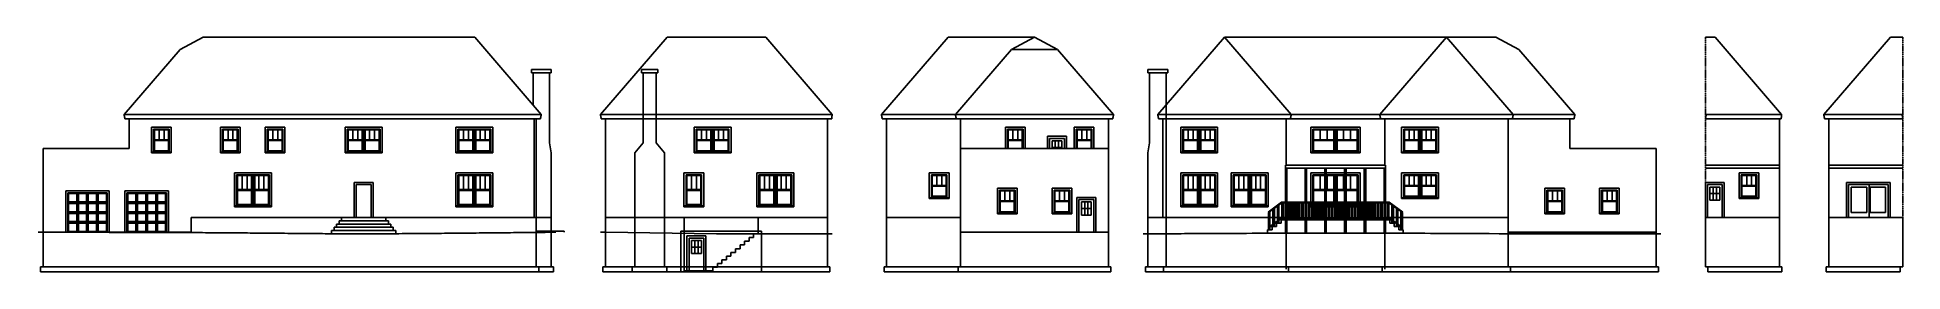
# Model space of a CAD drawing. Header units: inches. Extents: x -14 to 4524, y -96 to 474.
import ezdxf

# ---------------------------------------------------------------- set-up
doc = ezdxf.new("R2010")
doc.units = ezdxf.units.IN
doc.header["$MEASUREMENT"] = 0
doc.linetypes.add('PHANTOMX2', pattern=[5, 2.5, -0.5, 0.5, -0.5, 0.5, -0.5])
for name, color, linetype in [('doors', 3, 'Continuous'), ('foundation', 1, 'Continuous'), ('g-delt-medm', 3, 'Continuous'), ('grade', 6, 'Continuous'), ('window', 2, 'Continuous')]:
    doc.layers.add(name, color=color, linetype=linetype)

# ---------------------------------------------------------------- blocks, each defined once
blk = doc.blocks.new('window-3')
for p, q in [((-5, 83), (-5, 0)), ((85, 83), (-5, 83)), ((80, 78), (0, 78)), ((0, 78), (0, 2)), ((2, 76), (2, 42)), ((36, 76), (2, 76)), ((13.5, 76), (13.5, 42)), ((25.5, 76), (25.5, 42)), ((36, 42), (36, 76)), ((38, 2), (38, 78)), ((42, 2), (42, 78)), ((44, 42), (44, 76)), ((44, 76), (78, 76)), ((54.5, 76), (54.5, 42)), ((66.5, 76), (66.5, 42)), ((78, 76), (78, 42)), ((80, 78), (80, 2)), ((85, 83), (85, 0)), ((-5, 2), (85, 2)), ((-5, 0), (85, 0)), ((0, 40), (38, 40)), ((2, 42), (36, 42)), ((2, 40), (2, 5.5)), ((2, 5.5), (36, 5.5)), ((36, 5.5), (36, 40)), ((80, 40), (42, 40)), ((78, 42), (44, 42)), ((44, 5.5), (44, 40)), ((78, 5.5), (44, 5.5)), ((78, 40), (78, 5.5))]:
    blk.add_line(p, q)
blk = doc.blocks.new('window-4')
for p, q in [((-5, 83), (-5, 0)), ((43, 83), (-5, 83)), ((38, 78), (0, 78)), ((0, 78), (0, 2)), ((2, 76), (2, 42)), ((36, 76), (2, 76)), ((13.5, 76), (13.5, 42)), ((25.5, 76), (25.5, 42)), ((36, 42), (36, 76)), ((38, 78), (38, 2)), ((43, 83), (43, 0)), ((-5, 2), (43, 2)), ((-5, 0), (43, 0)), ((0, 40), (38, 40)), ((2, 42), (36, 42)), ((2, 40), (2, 5.5)), ((2, 5.5), (36, 5.5)), ((36, 5.5), (36, 40))]:
    blk.add_line(p, q)
blk = doc.blocks.new('window-1')
for p, q in [((-5, 0), (-5, 63)), ((-5, 63), (43, 63)), ((38, 58), (0, 58)), ((0, 58), (0, 2)), ((2, 56), (2, 32)), ((36, 56), (2, 56)), ((13.5, 56), (13.5, 32)), ((25.5, 56), (25.5, 32)), ((36, 32), (36, 56)), ((38, 2), (38, 58)), ((43, 63), (43, 0)), ((-5, 2), (43, 2)), ((-5, 0), (43, 0)), ((0, 30), (38, 30)), ((2, 32), (36, 32)), ((2, 30), (2, 5.5)), ((2, 5.5), (36, 5.5)), ((36, 5.5), (36, 30))]:
    blk.add_line(p, q)
blk = doc.blocks.new('window-2')
for p, q in [((85, 63), (-5, 63)), ((-5, 63), (-5, 0)), ((80, 58), (0, 58)), ((0, 58), (0, 2)), ((2, 56), (2, 32)), ((36, 56), (2, 56)), ((13.5, 56), (13.5, 32)), ((25.5, 56), (25.5, 32)), ((36, 32), (36, 56)), ((38, 2), (38, 58)), ((42, 2), (42, 58)), ((44, 32), (44, 56)), ((44, 56), (78, 56)), ((54.5, 56), (54.5, 32)), ((66.5, 56), (66.5, 32)), ((78, 56), (78, 32)), ((80, 58), (80, 2)), ((85, 63), (85, 0)), ((-5, 2), (85, 2)), ((-5, 0), (85, 0)), ((0, 30), (38, 30)), ((2, 32), (36, 32)), ((2, 30), (2, 5.5)), ((2, 5.5), (36, 5.5)), ((36, 5.5), (36, 30)), ((80, 30), (42, 30)), ((78, 32), (44, 32)), ((44, 5.5), (44, 30)), ((78, 5.5), (44, 5.5)), ((78, 30), (78, 5.5))]:
    blk.add_line(p, q)

msp = doc.modelspace()

# ---------------------------------------------------------------- linework, layer by layer
at = {"layer": 'doors'}
for p, q in [((2489.5, 233.5), (2443.5, 233.5)), ((2443.5, 233.5), (2443.5, 204)), ((2484.5, 228.5), (2448.5, 228.5)), ((2448.5, 228.5), (2448.5, 204)), ((2484.5, 204), (2484.5, 228.5)), ((2489.5, 204), (2489.5, 233.5)), ((2478.5, 222.5), (2454.5, 222.5)), ((2454.5, 222.5), (2454.5, 204)), ((2478.5, 206.5), (2454.5, 206.5)), ((2462.5, 222.5), (2462.5, 204)), ((2470.5, 222.5), (2470.5, 204)), ((2478.5, 204), (2478.5, 222.5)), ((55, 0), (55, 101)), ((55, 101), (161, 101)), ((60, 0), (60, 96)), ((60, 96), (156, 96)), ((62, 74), (62, 94)), ((62, 94), (82, 94)), ((82, 74), (82, 94)), ((84, 0), (84, 96)), ((86, 74), (86, 94)), ((86, 94), (106, 94)), ((106, 74), (106, 94)), ((108, 0), (108, 96)), ((110, 74), (110, 94)), ((110, 94), (130, 94)), ((130, 94), (130, 74)), ((132, 96), (132, 0)), ((134, 94), (154, 94)), ((134, 94), (134, 74)), ((154, 94), (154, 74)), ((156, 96), (156, 0)), ((161, 101), (161, 0)), ((199, 0), (199, 101)), ((199, 101), (305, 101)), ((204, 0), (204, 96)), ((204, 96), (300, 96)), ((206, 74), (206, 94)), ((206, 94), (226, 94)), ((226, 74), (226, 94)), ((228, 0), (228, 96)), ((230, 74), (230, 94)), ((230, 94), (250, 94)), ((250, 74), (250, 94)), ((252, 0), (252, 96)), ((254, 74), (254, 94)), ((254, 94), (274, 94)), ((274, 94), (274, 74)), ((276, 96), (276, 0)), ((278, 94), (298, 94)), ((278, 94), (278, 74)), ((298, 94), (298, 74)), ((300, 96), (300, 0)), ((305, 101), (305, 0)), ((4090, 121), (4044, 121)), ((4044, 121), (4044, 36)), ((4085, 116), (4049, 116)), ((4049, 116), (4049, 36)), ((4079, 110), (4055, 110)), ((4055, 110), (4055, 78)), ((4079, 94), (4055, 94)), ((4063, 110), (4063, 78)), ((4071, 110), (4071, 78)), ((4079, 78), (4079, 110)), ((4085, 36), (4085, 116)), ((4090, 36), (4090, 121)), ((60, 72), (156, 72)), ((60, 48), (156, 48)), ((62, 74), (82, 74)), ((62, 50), (62, 70)), ((62, 70), (82, 70)), ((62, 50), (82, 50)), ((62, 26), (62, 46)), ((62, 46), (82, 46)), ((82, 50), (82, 70)), ((82, 26), (82, 46)), ((86, 74), (106, 74)), ((86, 50), (86, 70)), ((86, 70), (106, 70)), ((86, 50), (106, 50)), ((86, 26), (86, 46)), ((86, 46), (106, 46)), ((106, 50), (106, 70)), ((106, 26), (106, 46)), ((110, 74), (130, 74)), ((110, 50), (110, 70)), ((110, 70), (130, 70)), ((110, 50), (130, 50)), ((110, 26), (110, 46)), ((110, 46), (130, 46)), ((130, 70), (130, 50)), ((130, 46), (130, 26)), ((134, 74), (154, 74)), ((134, 70), (154, 70)), ((134, 70), (134, 50)), ((134, 50), (154, 50)), ((134, 46), (154, 46)), ((134, 46), (134, 26)), ((154, 70), (154, 50)), ((154, 46), (154, 26)), ((204, 72), (300, 72)), ((204, 48), (300, 48)), ((206, 74), (226, 74)), ((206, 50), (206, 70)), ((206, 70), (226, 70)), ((206, 50), (226, 50)), ((206, 26), (206, 46)), ((206, 46), (226, 46)), ((226, 50), (226, 70)), ((226, 26), (226, 46)), ((230, 74), (250, 74)), ((230, 50), (230, 70)), ((230, 70), (250, 70)), ((230, 50), (250, 50)), ((230, 26), (230, 46)), ((230, 46), (250, 46)), ((250, 50), (250, 70)), ((250, 26), (250, 46)), ((254, 74), (274, 74)), ((254, 50), (254, 70)), ((254, 70), (274, 70)), ((254, 50), (274, 50)), ((254, 26), (254, 46)), ((254, 46), (274, 46)), ((274, 70), (274, 50)), ((274, 46), (274, 26)), ((278, 74), (298, 74)), ((278, 70), (298, 70)), ((278, 70), (278, 50)), ((278, 50), (298, 50)), ((278, 46), (298, 46)), ((278, 46), (278, 26)), ((298, 70), (298, 50)), ((298, 46), (298, 26)), ((2561, 85), (2515, 85)), ((2515, 85), (2515, 0)), ((2556, 80), (2520, 80)), ((2520, 80), (2520, 0)), ((2550, 74), (2526, 74)), ((2526, 74), (2526, 42)), ((2550, 58), (2526, 58)), ((2534, 74), (2534, 42)), ((2542, 74), (2542, 42)), ((2550, 42), (2550, 74)), ((2556, 0), (2556, 80)), ((2561, 0), (2561, 85)), ((4079, 78), (4055, 78)), ((60, 24), (156, 24)), ((62, 26), (82, 26)), ((62, 2), (62, 22)), ((62, 22), (82, 22)), ((62, 2), (82, 2)), ((82, 2), (82, 22)), ((86, 26), (106, 26)), ((86, 2), (86, 22)), ((86, 22), (106, 22)), ((86, 2), (106, 2)), ((106, 2), (106, 22)), ((110, 26), (130, 26)), ((110, 2), (110, 22)), ((110, 22), (130, 22)), ((110, 2), (130, 2)), ((130, 22), (130, 2)), ((134, 26), (154, 26)), ((134, 22), (154, 22)), ((134, 22), (134, 2)), ((134, 2), (154, 2)), ((154, 22), (154, 2)), ((204, 24), (300, 24)), ((206, 26), (226, 26)), ((206, 2), (206, 22)), ((206, 22), (226, 22)), ((206, 2), (226, 2)), ((226, 2), (226, 22)), ((230, 26), (250, 26)), ((230, 2), (230, 22)), ((230, 22), (250, 22)), ((230, 2), (250, 2)), ((250, 2), (250, 22)), ((254, 26), (274, 26)), ((254, 2), (254, 22)), ((254, 22), (274, 22)), ((254, 2), (274, 2)), ((274, 22), (274, 2)), ((278, 26), (298, 26)), ((278, 22), (298, 22)), ((278, 22), (278, 2)), ((278, 2), (298, 2)), ((298, 22), (298, 2)), ((2561, 0), (2515, 0)), ((2550, 42), (2526, 42)), ((4090, 36), (4044, 36)), ((1612.5, -9), (1566.5, -9)), ((1566.5, -9), (1566.5, -94)), ((1607.5, -14), (1571.5, -14)), ((1571.5, -14), (1571.5, -94)), ((1601.5, -20), (1577.5, -20)), ((1577.5, -20), (1577.5, -52)), ((1601.5, -36), (1577.5, -36)), ((1585.5, -20), (1585.5, -52)), ((1593.5, -20), (1593.5, -52)), ((1601.5, -52), (1601.5, -20)), ((1607.5, -94), (1607.5, -14)), ((1612.5, -94), (1612.5, -9)), ((1601.5, -52), (1577.5, -52)), ((1612.5, -94), (1566.5, -94))]:
    msp.add_line(p, q, dxfattribs=at)
at = {"layer": 'foundation'}
for p, q in [((2732, 309.7), (2732, -84)), ((0, 0), (0, -84)), ((1200, -84), (1200, 36)), ((1236, 36), (1236, -84)), ((1368, 36), (1368, -84)), ((1439.5, 36), (1439.5, -84)), ((1511.5, 36), (1511.5, -84)), ((1908, 36), (1908, -84)), ((2052, 36), (2052, -84)), ((2232, 0), (2232, -84)), ((2688, 36), (2688, -84)), ((3024, 30), (3024, -90)), ((3264, 30), (3264, -90)), ((3564, 0), (3564, -84)), ((4044, 36), (4044, -84)), ((4224, 36), (4224, -84)), ((4344, 36), (4344, -84)), ((4524, 36), (4524, -84)), ((2592, 0), (2592, -84)), ((3924, 0), (3924, -84)), ((-6, -84), (1242, -84)), ((-6, -84), (-6, -96)), ((1206, -96), (1206, -84)), ((1242, -84), (1242, -96)), ((1914, -84), (1362, -84)), ((1362, -84), (1362, -96)), ((1433.5, -84), (1433.5, -96)), ((1517.5, -84), (1517.5, -96)), ((1914, -96), (1914, -84)), ((2046, -84), (2598, -84)), ((2046, -84), (2046, -96)), ((2226, -84), (2226, -96)), ((2598, -84), (2598, -96)), ((2682, -84), (3930, -84)), ((2682, -84), (2682, -96)), ((2726, -84), (2726, -96)), ((3030, -84), (3030, -96)), ((3258, -84), (3258, -96)), ((3570, -84), (3570, -96)), ((3930, -84), (3930, -96)), ((4044, -84), (4230, -84)), ((4050, -84), (4050, -96)), ((4230, -84), (4230, -96)), ((4338, -84), (4338, -96)), ((4338, -84), (4524, -84)), ((4518, -84), (4518, -96)), ((-6, -96), (1242, -96)), ((1362, -96), (1914, -96)), ((2046, -96), (2598, -96)), ((2682, -96), (3930, -96)), ((4050, -96), (4230, -96)), ((4518, -96), (4338, -96))]:
    msp.add_line(p, q, dxfattribs=at)
at = {"layer": 'g-delt-medm'}
for p, q in [((389.5, 474.5), (333.6, 444.5)), ((389.5, 474.5), (1050, 474.5)), ((1050, 474.5), (1212, 286.5)), ((1518, 474.5), (1356, 286.5)), ((1518, 474.5), (1758, 474.5)), ((1758, 474.5), (1920, 286.5)), ((2202, 474.5), (2040, 286.5)), ((2202, 474.5), (2412, 474.5)), ((2356.2, 444.5), (2412, 474.5)), ((2412, 474.5), (2467.8, 444.5)), ((2874, 474.5), (2712, 286.5)), ((2874, 474.5), (3036, 286.5)), ((2874, 474.5), (3534.5, 474.5)), ((3414, 474.5), (3252, 286.5)), ((3414, 474.5), (3576, 286.5)), ((3534.5, 474.5), (3590.4, 444.5)), ((4067.5, 474.5), (4044, 474.5)), ((4067.5, 474.5), (4229.5, 286.5)), ((4494, 474.5), (4332, 286.5)), ((4524, 474.5), (4494, 474.5)), ((333.6, 444.5), (197.5, 286.5)), ((2356.2, 444.5), (2220, 286.5)), ((2356.2, 444.5), (2467.8, 444.5)), ((2467.8, 444.5), (2604, 286.5)), ((3590.4, 444.5), (3726.5, 286.5)), ((1236, 396), (1188, 396)), ((1188, 396), (1188, 388)), ((1188, 388), (1236, 388)), ((1192, 309.7), (1192, 388)), ((1232, 218), (1232, 388)), ((1236, 388), (1236, 396)), ((1495.5, 396), (1455.5, 396)), ((1455.5, 396), (1455.5, 388)), ((1455.5, 388), (1495.5, 388)), ((1459.5, 218), (1459.5, 388)), ((1491.5, 218), (1491.5, 388)), ((1495.5, 388), (1495.5, 396)), ((2736, 396), (2688, 396)), ((2688, 396), (2688, 388)), ((2688, 388), (2736, 388)), ((2692, 218), (2692, 388)), ((2732, 309.7), (2732, 388)), ((2736, 388), (2736, 396)), ((1212, 286.5), (197.5, 286.5)), ((197.5, 286.5), (197.5, 283)), ((197.5, 283), (198.2, 283)), ((198.2, 283), (198.2, 279.5)), ((198.2, 279.5), (199, 279.5)), ((199, 279.5), (199, 276)), ((199, 276), (1210.5, 276)), ((209.5, 204), (209.5, 276)), ((349.5, 276), (360, 276)), ((1194.5, 36), (1194.5, 276)), ((1200, 36), (1200, 276)), ((1210.5, 276), (1200, 276)), ((1211.2, 279.5), (1210.5, 279.5)), ((1210.5, 279.5), (1210.5, 276)), ((1212, 283), (1211.2, 283)), ((1211.2, 283), (1211.2, 279.5)), ((1212, 286.5), (1212, 283)), ((1356, 286.5), (1356, 283)), ((1356, 286.5), (1920, 286.5)), ((1356, 283), (1356.8, 283)), ((1356.8, 283), (1356.8, 279.5)), ((1356.8, 279.5), (1357.5, 279.5)), ((1357.5, 279.5), (1357.5, 276)), ((1357.5, 276), (1908, 276)), ((1368, 36), (1368, 276)), ((1908, 36), (1908, 276)), ((1918.5, 276), (1908, 276)), ((1919.2, 279.5), (1918.5, 279.5)), ((1918.5, 279.5), (1918.5, 276)), ((1920, 283), (1919.2, 283)), ((1919.2, 283), (1919.2, 279.5)), ((1920, 286.5), (1920, 283)), ((2604, 286.5), (2040, 286.5)), ((2040, 286.5), (2040, 283)), ((2040, 283), (2040.8, 283)), ((2040.8, 283), (2040.8, 279.5)), ((2040.8, 279.5), (2041.5, 279.5)), ((2041.5, 279.5), (2041.5, 276)), ((2041.5, 276), (2602.5, 276)), ((2052, 36), (2052, 276)), ((2220, 286.5), (2220, 283)), ((2220, 283), (2220.8, 283)), ((2220.8, 283), (2220.8, 279.5)), ((2220.8, 279.5), (2221.5, 279.5)), ((2221.5, 279.5), (2221.5, 276)), ((2232, 36), (2232, 276)), ((2592, 276), (2592, 204)), ((2603.3, 279.5), (2602.5, 279.5)), ((2602.5, 279.5), (2602.5, 276)), ((2604, 283), (2603.3, 283)), ((2603.3, 283), (2603.3, 279.5)), ((2604, 286.5), (2604, 283)), ((3726.5, 286.5), (2712, 286.5)), ((2712, 286.5), (2712, 283)), ((2712, 283), (2712.8, 283)), ((2712.8, 283), (2712.8, 279.5)), ((2712.8, 279.5), (2713.5, 279.5)), ((2713.5, 279.5), (2713.5, 276)), ((2713.5, 276), (3725, 276)), ((2724, 36), (2724, 276)), ((3024, 163), (3024, 276)), ((3035.3, 279.5), (3034.5, 279.5)), ((3034.5, 279.5), (3034.5, 276)), ((3036, 283), (3035.3, 283)), ((3035.3, 283), (3035.3, 279.5)), ((3036, 286.5), (3036, 283)), ((3252, 286.5), (3252, 283)), ((3252, 283), (3252.8, 283)), ((3252.8, 283), (3252.8, 279.5)), ((3252.8, 279.5), (3253.5, 279.5)), ((3253.5, 279.5), (3253.5, 276)), ((3264, 163), (3264, 276)), ((3564, 36), (3564, 276)), ((3575.2, 279.5), (3574.5, 279.5)), ((3574.5, 279.5), (3574.5, 276)), ((3576, 283), (3575.2, 283)), ((3575.2, 283), (3575.2, 279.5)), ((3576, 286.5), (3576, 283)), ((3714.5, 204), (3714.5, 276)), ((3725.8, 279.5), (3725, 279.5)), ((3725, 279.5), (3725, 276)), ((3726.5, 283), (3725.8, 283)), ((3725.8, 283), (3725.8, 279.5)), ((3726.5, 286.5), (3726.5, 283)), ((4044.8, 279.5), (4044, 279.5)), ((4044, 279.5), (4044, 276)), ((4228, 276), (4044, 276)), ((4045.5, 283), (4044.8, 283)), ((4044.8, 283), (4044.8, 279.5)), ((4229.5, 286.5), (4045.5, 286.5)), ((4045.5, 286.5), (4045.5, 283)), ((4224, 276), (4224, 36)), ((4228.8, 279.5), (4228, 279.5)), ((4228, 279.5), (4228, 276)), ((4229.5, 283), (4228.8, 283)), ((4228.8, 283), (4228.8, 279.5)), ((4229.5, 286.5), (4229.5, 283)), ((4332, 286.5), (4332, 283)), ((4332, 286.5), (4522.5, 286.5)), ((4332, 283), (4332.8, 283)), ((4332.8, 283), (4332.8, 279.5)), ((4332.8, 279.5), (4333.5, 279.5)), ((4333.5, 279.5), (4333.5, 276)), ((4524, 276), (4333.5, 276)), ((4344, 36), (4344, 276)), ((4522.5, 286.5), (4522.5, 283)), ((4522.5, 283), (4523.2, 283)), ((4523.2, 283), (4523.2, 279.5)), ((4523.2, 279.5), (4524, 279.5)), ((4524, 279.5), (4524, 276)), ((0, 0), (0, 204)), ((0, 204), (209.5, 204)), ((1232, 218), (1236, 193)), ((1236, 36), (1236, 193)), ((1439.5, 193), (1459.5, 218)), ((1439.5, 36), (1439.5, 193)), ((1511.5, 193), (1491.5, 218)), ((1511.5, 36), (1511.5, 193)), ((2592, 204), (2232, 204)), ((2232, 204), (2232, 0)), ((2592, 0), (2592, 204)), ((2692, 218), (2688, 193)), ((2688, 36), (2688, 193)), ((3924, 204), (3714.5, 204)), ((3924, 0), (3924, 204)), ((3022.2, 163), (3265.8, 163)), ((3022.2, -2), (3022.2, 163)), ((3265.8, 156), (3022.2, 156)), ((3025.8, -2), (3025.8, 156)), ((3070.2, 156), (3073.8, 156)), ((3070.2, 156), (3070.2, -2)), ((3073.8, 156), (3073.8, -2)), ((3118.2, 156), (3118.2, -2)), ((3121.8, 156), (3121.8, -2)), ((3166.2, 156), (3166.2, -2)), ((3168, 140), (3168, 138)), ((3169.8, 156), (3169.8, -2)), ((3214.2, 156), (3214.2, -2)), ((3217.8, 156), (3217.8, -2)), ((3262.2, -2), (3262.2, 156)), ((3265.8, -2), (3265.8, 163)), ((4044, 163), (4224, 163)), ((4224, 156), (4044, 156)), ((4344, 163), (4524, 163)), ((4344, 156), (4524, 156)), ((757, 121), (757, 36)), ((803, 121), (757, 121)), ((798, 116), (762, 116)), ((762, 116), (762, 36)), ((798, 36), (798, 116)), ((803, 36), (803, 121)), ((3168, 104), (3168, 102)), ((4387.5, 36), (4387.5, 121)), ((4387.5, 121), (4493.5, 121)), ((4392.5, 36), (4392.5, 116)), ((4392.5, 116), (4488.5, 116)), ((4436.5, 110), (4398.5, 110)), ((4398.5, 110), (4398.5, 48)), ((4436.5, 110), (4436.5, 48)), ((4442.5, 116), (4442.5, 36)), ((4444.5, 110), (4444.5, 48)), ((4444.5, 110), (4482.5, 110)), ((4482.5, 110), (4482.5, 48)), ((4488.5, 116), (4488.5, 36)), ((4493.5, 121), (4493.5, 36)), ((3013.1, 73.2), (2980.1, 49.2)), ((2981, 48), (2980.1, 49.2)), ((3014, 72), (2981, 48)), ((2981, 6), (2981, 48)), ((2984.5, 14.4), (2984.5, 50.5)), ((2992, 19.9), (2992, 56)), ((2995.5, 22.4), (2995.5, 58.5)), ((3003, 27.9), (3003, 64)), ((3006.5, 30.4), (3006.5, 66.5)), ((3022.2, 73.2), (3013.1, 73.2)), ((3014, 72), (3022.2, 72)), ((3014, 35.5), (3014, 72)), ((3017.5, 35.5), (3017.5, 72)), ((3024, 72), (3024, 73.2)), ((3070.2, 73.2), (3025.8, 73.2)), ((3025.8, 72), (3070.2, 72)), ((3030.2, 35.5), (3030.2, 72)), ((3033.8, 71.5), (3030.2, 71.5)), ((3033.8, 35.5), (3033.8, 72)), ((3038.2, 35.5), (3038.2, 72)), ((3041.8, 71.5), (3038.2, 71.5)), ((3041.8, 35.5), (3041.8, 72)), ((3046.2, 35.5), (3046.2, 72)), ((3049.8, 71.5), (3046.2, 71.5)), ((3049.8, 35.5), (3049.8, 72)), ((3054.2, 35.5), (3054.2, 72)), ((3057.8, 71.5), (3054.2, 71.5)), ((3057.8, 35.5), (3057.8, 72)), ((3062.2, 35.5), (3062.2, 72)), ((3065.8, 71.5), (3062.2, 71.5)), ((3065.8, 35.5), (3065.8, 72)), ((3072, 73.2), (3072, 72)), ((3118.2, 73.2), (3073.8, 73.2)), ((3073.8, 72), (3118.2, 72)), ((3078.2, 35.5), (3078.2, 72)), ((3081.8, 35.5), (3081.8, 72)), ((3086.2, 35.5), (3086.2, 72)), ((3089.8, 35.5), (3089.8, 72)), ((3094.2, 35.5), (3094.2, 72)), ((3097.8, 35.5), (3097.8, 72)), ((3102.2, 35.5), (3102.2, 72)), ((3105.8, 35.5), (3105.8, 72)), ((3110.2, 35.5), (3110.2, 72)), ((3113.8, 35.5), (3113.8, 72)), ((3120, 73.2), (3120, 72)), ((3166.2, 73.2), (3121.8, 73.2)), ((3121.8, 72), (3166.2, 72)), ((3126.2, 35.5), (3126.2, 72)), ((3129.7, 35.5), (3129.7, 72)), ((3134.2, 35.5), (3134.2, 72)), ((3137.7, 35.5), (3137.7, 72)), ((3142.2, 35.5), (3142.2, 72)), ((3145.8, 35.5), (3145.8, 72)), ((3150.2, 35.5), (3150.2, 72)), ((3153.7, 35.5), (3153.7, 72)), ((3158.2, 35.5), (3158.2, 72)), ((3161.7, 35.5), (3161.7, 72)), ((3168, 73.2), (3168, 72)), ((3214.2, 73.2), (3169.8, 73.2)), ((3169.8, 72), (3214.2, 72)), ((3174.2, 35.5), (3174.2, 72)), ((3177.7, 35.5), (3177.7, 72)), ((3182.2, 35.5), (3182.2, 72)), ((3185.7, 35.5), (3185.7, 72)), ((3190.2, 35.5), (3190.2, 72)), ((3193.7, 35.5), (3193.7, 72)), ((3198.2, 35.5), (3198.2, 72)), ((3201.7, 35.5), (3201.7, 72)), ((3206.2, 35.5), (3206.2, 72)), ((3209.8, 35.5), (3209.8, 72)), ((3216, 73.2), (3216, 72)), ((3262.2, 73.2), (3217.8, 73.2)), ((3217.8, 72), (3262.2, 72)), ((3222.2, 35.5), (3222.2, 72)), ((3225.8, 35.5), (3225.8, 72)), ((3230.2, 35.5), (3230.2, 72)), ((3233.8, 35.5), (3233.8, 72)), ((3238.2, 35.5), (3238.2, 72)), ((3241.7, 35.5), (3241.7, 72)), ((3246.2, 35.5), (3246.2, 72)), ((3249.7, 35.5), (3249.7, 72)), ((3254.2, 35.5), (3254.2, 72)), ((3257.7, 35.5), (3257.7, 72)), ((3264, 72), (3264, 73.2)), ((3274.9, 73.2), (3265.8, 73.2)), ((3265.8, 72), (3274, 72)), ((3270.5, 35.5), (3270.5, 72)), ((3274, 30), (3274, 72)), ((3274, 72), (3307, 48)), ((3274.9, 73.2), (3307.9, 49.2)), ((3281.5, 30.4), (3281.5, 66.5)), ((3285, 27.9), (3285, 64)), ((3292.5, 22.4), (3292.5, 58.5)), ((3296, 19.9), (3296, 56)), ((3303.5, 14.4), (3303.5, 50.5)), ((3307, 48), (3307.9, 49.2)), ((3307, 6), (3307, 48)), ((4398.5, 48), (4436.5, 48)), ((4482.5, 48), (4444.5, 48)), ((0, 0), (360, 0)), ((360, 0), (360, 36)), ((360, 36), (1200, 36)), ((702, 4), (858, 4)), ((702, -4), (702, 4)), ((708, 12), (852, 12)), ((708, 12), (708, 4)), ((714, 20), (846, 20)), ((714, 20), (714, 12)), ((840, 28), (720, 28)), ((720, 28), (720, 20)), ((726, 28), (726, 36)), ((834, 36), (834, 28)), ((840, 20), (840, 28)), ((846, 12), (846, 20)), ((852, 4), (852, 12)), ((858, 4), (858, -4)), ((1236, 36), (1200, 36)), ((1200, 3), (1268, 3)), ((1268, 3), (1268, 0)), ((1368, 36), (1908, 36)), ((1551.5, 3), (1747.5, 3)), ((1551.5, 3), (1551.5, -94)), ((1559.5, 36), (1559.5, -94)), ((1739.5, -4), (1739.5, 36)), ((1747.5, 3), (1747.5, -94)), ((2232, 36), (2052, 36)), ((2232, 0), (2592, 0)), ((2688, 36), (2981, 36)), ((2990, 6), (2979, 6)), ((2979, 6), (2979, -2)), ((3013.5, 35.5), (2981, 11.9)), ((3014, 34), (2981, 10)), ((2984.5, 36), (2992, 36)), ((2984.5, 6), (2984.5, 12.5)), ((3001, 14), (2990, 14)), ((2990, 14), (2990, 6)), ((2992, 14), (2992, 18)), ((2995.5, 36), (3003, 36)), ((2995.5, 14), (2995.5, 20.5)), ((3012, 22), (3001, 22)), ((3001, 22), (3001, 14)), ((3003, 22), (3003, 26)), ((3006.5, 36), (3014, 36)), ((3006.5, 22), (3006.5, 28.5)), ((3276, 30), (3012, 30)), ((3012, 30), (3012, 22)), ((3013.5, 35.5), (3022.2, 35.5)), ((3014, 34), (3014, 35.5)), ((3014, 30), (3014, 34)), ((3014, 34), (3022.2, 34)), ((3017.5, 36), (3022.2, 36)), ((3017.5, 30), (3017.5, 34)), ((3025.8, 35.5), (3070.2, 35.5)), ((3025.8, 34), (3070.2, 34)), ((3072, 35.5), (3072, 34)), ((3073.8, 35.5), (3118.2, 35.5)), ((3073.8, 34), (3118.2, 34)), ((3120, 35.5), (3120, 34)), ((3121.8, 35.5), (3166.2, 35.5)), ((3121.8, 34), (3166.2, 34)), ((3168, 35.5), (3168, 34)), ((3169.8, 35.5), (3214.2, 35.5)), ((3169.8, 34), (3214.2, 34)), ((3216, 35.5), (3216, 34)), ((3217.8, 35.5), (3262.2, 35.5)), ((3217.8, 34), (3262.2, 34)), ((3265.8, 36), (3270.5, 36)), ((3265.8, 35.5), (3274, 35.5)), ((3265.8, 34), (3274, 34)), ((3270.5, 30), (3270.5, 34)), ((3274, 36), (3281.5, 36)), ((3274, 34), (3307, 10)), ((3274.5, 35.5), (3307, 11.9)), ((3276, 30), (3276, 22)), ((3276, 22), (3287, 22)), ((3281.5, 22), (3281.5, 28.5)), ((3285, 36), (3292.5, 36)), ((3285, 22), (3285, 26)), ((3287, 22), (3287, 14)), ((3287, 14), (3298, 14)), ((3292.5, 14), (3292.5, 20.5)), ((3296, 36), (3303.5, 36)), ((3296, 14), (3296, 18)), ((3298, 14), (3298, 6)), ((3298, 6), (3309, 6)), ((3303.5, 6), (3303.5, 12.5)), ((3307, 36), (3564, 36)), ((3309, 6), (3309, -2)), ((3564, 36.5), (3564, 0)), ((4044, 36), (4224, 36)), ((4344, 36), (4524, 36)), ((858, -4), (702, -4)), ((1684.5, -49), (1684.5, -40)), ((1684.5, -40), (1695.5, -40)), ((1695.5, -40), (1695.5, -31)), ((1695.5, -31), (1706.5, -31)), ((1706.5, -31), (1706.5, -22)), ((1706.5, -22), (1717.5, -22)), ((1717.5, -22), (1717.5, -13)), ((1717.5, -13), (1728.5, -13)), ((1728.5, -13), (1728.5, -4)), ((1728.5, -4), (1739.5, -4)), ((2979, -2), (3309, -2)), ((3564, 0), (3924, 0)), ((1629.5, -94), (1629.5, -85)), ((1629.5, -85), (1640.5, -85)), ((1640.5, -85), (1640.5, -76)), ((1640.5, -76), (1651.5, -76)), ((1651.5, -76), (1651.5, -67)), ((1651.5, -67), (1662.5, -67)), ((1662.5, -67), (1662.5, -58)), ((1662.5, -58), (1673.5, -58)), ((1673.5, -58), (1673.5, -49)), ((1673.5, -49), (1684.5, -49)), ((1559.5, -94), (1629.5, -94))]:
    msp.add_line(p, q, dxfattribs=at)
at = {"layer": 'g-delt-medm', "linetype": 'PHANTOMX2'}
for p, q in [((4044, 36), (4044, 474.5)), ((4524, 36), (4524, 474.5))]:
    msp.add_line(p, q, dxfattribs=at)
at = {"layer": 'grade', "const_width": 4}
for points in [[(-12, 0), (0, 0), (25.4, 0), (61.8, 0), (106.9, -0.1), (158.3, -0.2), (213.7, -0.3), (270.7, -0.4), (327, -0.7), (380.6, -0.9), (431.1, -1.3), (478.6, -1.6), (523, -2), (564.4, -2.4), (602.9, -2.7), (638.4, -3.1), (671, -3.3), (700.9, -3.6), (729, -3.7), (756.5, -3.8), (784.7, -3.8), (814.6, -3.7), (847.4, -3.6), (884.3, -3.3), (926.5, -3), (974.4, -2.6), (1025.9, -2.1), (1078, -1.6), (1127.9, -1.1), (1172.8, -0.7), (1209.6, -0.3), (1235.7, -0.1), (1248, 0)], [(2676, -4), (2686.5, -4), (2707.7, -3.8), (2737.8, -3.7), (2775.2, -3.4), (2818, -3.2), (2864.5, -2.9), (2912.8, -2.7), (2961.2, -2.5), (3008.3, -2.3), (3053.8, -2.2), (3097.8, -2.1), (3140.2, -2.1), (3181.3, -2.1), (3220.9, -2.1), (3259.3, -2.2), (3296.5, -2.3), (3332.6, -2.5), (3368.2, -2.6), (3404.1, -2.8), (3440.9, -3), (3479.3, -3.2), (3520.1, -3.4), (3563.9, -3.5), (3611.5, -3.7), (3663, -3.8), (3716.4, -3.9), (3769.2, -3.9), (3818.9, -4), (3863, -4), (3898.9, -4), (3924, -4), (3936, -4)]]:
    msp.add_lwpolyline(points, dxfattribs=at)
at = {"layer": 'grade'}
msp.add_lwpolyline([(1356, 0), (1368, 0), (1638, -4), (1908, -4), (1920, -4)], dxfattribs=at)
at = {"layer": 'window'}
for p, q in [((2341, 256), (2389, 256)), ((2341, 204), (2341, 256)), ((2384, 251), (2346, 251)), ((2346, 251), (2346, 204)), ((2348, 249), (2348, 225)), ((2382, 249), (2348, 249)), ((2359.5, 249), (2359.5, 225)), ((2371.5, 249), (2371.5, 225)), ((2382, 225), (2382, 249)), ((2384, 204), (2384, 251)), ((2389, 256), (2389, 204)), ((2508.5, 204), (2508.5, 256)), ((2508.5, 256), (2556.5, 256)), ((2551.5, 251), (2513.5, 251)), ((2513.5, 251), (2513.5, 204)), ((2515.5, 249), (2515.5, 225)), ((2549.5, 249), (2515.5, 249)), ((2527, 249), (2527, 225)), ((2539, 249), (2539, 225)), ((2549.5, 225), (2549.5, 249)), ((2551.5, 204), (2551.5, 251)), ((2556.5, 256), (2556.5, 204)), ((3204, 256), (3084, 256)), ((3084, 256), (3084, 193)), ((3199, 251), (3089, 251)), ((3089, 251), (3089, 195)), ((3091, 249), (3091, 225)), ((3140, 249), (3091, 249)), ((3107, 249), (3107, 225)), ((3124, 249), (3124, 225)), ((3140, 225), (3140, 249)), ((3142, 195), (3142, 251)), ((3146, 195), (3146, 251)), ((3148, 225), (3148, 249)), ((3148, 249), (3197, 249)), ((3164, 249), (3164, 225)), ((3181, 249), (3181, 225)), ((3197, 249), (3197, 225)), ((3199, 251), (3199, 195)), ((3204, 256), (3204, 193)), ((2346, 223), (2384, 223)), ((2348, 225), (2382, 225)), ((2348, 223), (2348, 204)), ((2382, 204), (2382, 223)), ((2513.5, 223), (2551.5, 223)), ((2515.5, 225), (2549.5, 225)), ((2515.5, 223), (2515.5, 204)), ((2549.5, 204), (2549.5, 223)), ((3084, 195), (3204, 195)), ((3084, 193), (3204, 193)), ((3089, 223), (3142, 223)), ((3091, 225), (3140, 225)), ((3091, 223), (3091, 198.5)), ((3091, 198.5), (3140, 198.5)), ((3140, 198.5), (3140, 223)), ((3199, 223), (3146, 223)), ((3197, 225), (3148, 225)), ((3148, 198.5), (3148, 223)), ((3197, 198.5), (3148, 198.5)), ((3197, 223), (3197, 198.5)), ((3084, 145), (3084, 73.2)), ((3118.2, 145), (3084, 145)), ((3089, 140), (3089, 73.2)), ((3118.2, 140), (3089, 140)), ((3091, 138), (3091, 104)), ((3118.2, 138), (3091, 138)), ((3107, 138), (3107, 104)), ((3166.2, 145), (3121.8, 145)), ((3166.2, 140), (3121.8, 140)), ((3140, 138), (3121.8, 138)), ((3124, 138), (3124, 104)), ((3140, 104), (3140, 138)), ((3142, 64), (3142, 140)), ((3146, 64), (3146, 140)), ((3148, 104), (3148, 138)), ((3148, 138), (3166.2, 138)), ((3164, 138), (3164, 104)), ((3204, 145), (3169.8, 145)), ((3199, 140), (3169.8, 140)), ((3169.8, 138), (3197, 138)), ((3181, 138), (3181, 104)), ((3197, 138), (3197, 104)), ((3199, 140), (3199, 73.2)), ((3204, 145), (3204, 73.2)), ((3089, 102), (3118.2, 102)), ((3091, 104), (3118.2, 104)), ((3091, 102), (3091, 73.2)), ((3121.8, 104), (3140, 104)), ((3121.8, 102), (3142, 102)), ((3140, 67.5), (3140, 102)), ((3166.2, 102), (3146, 102)), ((3166.2, 104), (3148, 104)), ((3148, 67.5), (3148, 102)), ((3197, 104), (3169.8, 104)), ((3199, 102), (3169.8, 102)), ((3197, 102), (3197, 73.2)), ((3084, 72), (3084, 62)), ((3084, 64), (3086.2, 64)), ((3084, 62), (3086.2, 62)), ((3089.8, 64), (3094.2, 64)), ((3089.8, 62), (3094.2, 62)), ((3091, 72), (3091, 67.5)), ((3091, 67.5), (3094.2, 67.5)), ((3097.8, 67.5), (3102.2, 67.5)), ((3097.8, 64), (3102.2, 64)), ((3097.8, 62), (3102.2, 62)), ((3105.8, 67.5), (3110.2, 67.5)), ((3105.8, 64), (3110.2, 64)), ((3105.8, 62), (3110.2, 62)), ((3113.8, 67.5), (3118.2, 67.5)), ((3113.8, 64), (3118.2, 64)), ((3113.8, 62), (3118.2, 62)), ((3121.8, 67.5), (3126.2, 67.5)), ((3121.8, 64), (3126.2, 64)), ((3121.8, 62), (3126.2, 62)), ((3129.7, 67.5), (3134.2, 67.5)), ((3129.7, 64), (3134.2, 64)), ((3129.7, 62), (3134.2, 62)), ((3137.7, 64), (3142.2, 64)), ((3137.7, 62), (3142.2, 62)), ((3137.7, 67.5), (3140, 67.5)), ((3145.8, 64), (3150.2, 64)), ((3145.8, 62), (3150.2, 62)), ((3150.2, 67.5), (3148, 67.5)), ((3158.2, 67.5), (3153.7, 67.5)), ((3153.7, 64), (3158.2, 64)), ((3153.7, 62), (3158.2, 62)), ((3166.2, 67.5), (3161.7, 67.5)), ((3161.7, 64), (3166.2, 64)), ((3161.7, 62), (3166.2, 62)), ((3174.2, 67.5), (3169.8, 67.5)), ((3169.8, 64), (3174.2, 64)), ((3169.8, 62), (3174.2, 62)), ((3182.2, 67.5), (3177.7, 67.5)), ((3177.7, 64), (3182.2, 64)), ((3177.7, 62), (3182.2, 62)), ((3190.2, 67.5), (3185.7, 67.5)), ((3185.7, 64), (3190.2, 64)), ((3185.7, 62), (3190.2, 62)), ((3197, 67.5), (3193.7, 67.5)), ((3193.7, 64), (3198.2, 64)), ((3193.7, 62), (3198.2, 62)), ((3197, 72), (3197, 67.5)), ((3201.7, 64), (3204, 64)), ((3201.7, 62), (3204, 62)), ((3204, 72), (3204, 62))]:
    msp.add_line(p, q, dxfattribs=at)

# ---------------------------------------------------------------- block references
for name, p in [('window-1', (269, 193)), ('window-1', (436.5, 193)), ('window-1', (545.5, 193)), ('window-2', (740, 193)), ('window-2', (1009.2, 193)), ('window-2', (1588.6, 193)), ('window-2', (2772.5, 193)), ('window-2', (3310, 193)), ('window-3', (470.8, 62)), ('window-3', (1009.2, 62)), ('window-4', (1564.2, 62)), ('window-3', (1741.5, 62)), ('window-1', (2161, 82)), ('window-3', (2772.5, 62)), ('window-3', (2895.5, 62)), ('window-2', (3310, 82)), ('window-1', (4131, 82)), ('window-1', (2326.5, 44.5)), ('window-1', (2459.5, 44.5)), ('window-1', (3658.5, 44.5)), ('window-1', (3791.5, 44.5))]:
    msp.add_blockref(name, p, dxfattribs=at)

doc.saveas('drawing.dxf')
